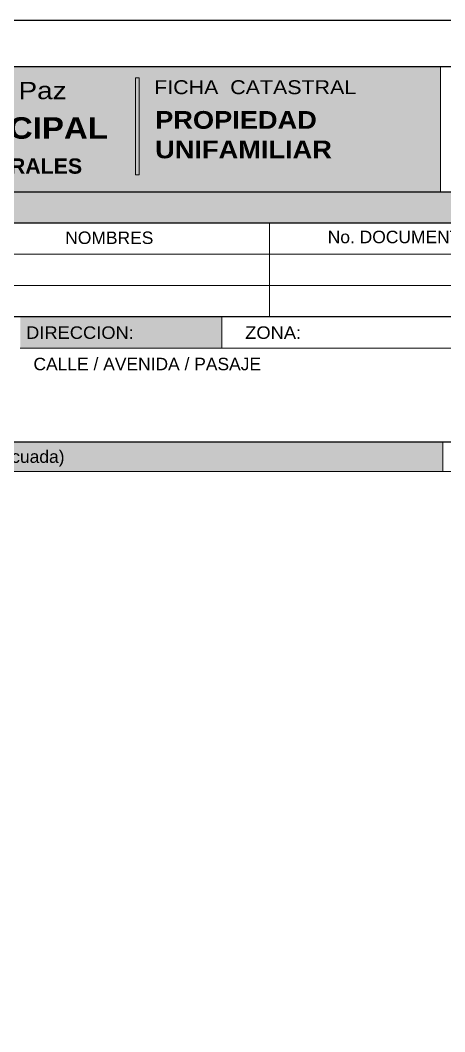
# Model space of a CAD drawing. Header units: inches. Extents: x 13.1 to 77.9, y 9.9 to 37.9.
# Drawn here: x 21.68 to 26.58, y 26.19 to 37.85 of the extents above; entities that cross this region are included whole.
import ezdxf

# ---------------------------------------------------------------- set-up
doc = ezdxf.new("R2010")
doc.units = ezdxf.units.IN
doc.header["$MEASUREMENT"] = 0
for name, color, linetype, lineweight in [('F_H', 253, 'Continuous', 13), ('F_NUEVA', 43, 'Continuous', 25), ('F_TEXT', 250, 'Continuous', 13), ('F_TEXTONUEVO', 250, 'Continuous', 13)]:
    doc.layers.add(name, color=color, linetype=linetype, lineweight=lineweight)
doc.layers.add('F_Layer01', color=7, linetype='Continuous')
doc.styles.add('ARIAL', font='arial.ttf', dxfattribs={"height": 0.2})

msp = doc.modelspace()

# ---------------------------------------------------------------- hatches: boundary and pattern name
at = {"layer": 'F_H'}
for points in [[(29.557, 35.513), (29.557, 35.874), (14.157, 35.874), (14.157, 35.513)], [(21.682, 34.43), (21.682, 34.069), (24.007, 34.069), (24.007, 34.43)], [(26.557, 32.991), (14.157, 32.991), (14.157, 32.648), (26.557, 32.648)]]:
    msp.add_hatch(color=256, dxfattribs=at).paths.add_polyline_path(points)
at = {"layer": 'F_Layer01', "true_color": 0x6eb1b7}
h = msp.add_hatch(color=143, dxfattribs=at)
h.dxf.hatch_style = 2
h.paths.add_polyline_path([(26.533, 35.874), (14.157, 35.874), (14.157, 37.313), (26.533, 37.313)])
at = {"layer": 'F_Layer01', "true_color": 0x201815}
h = msp.add_hatch(color=250, dxfattribs=at)
h.dxf.hatch_style = 2
h.paths.add_polyline_path([(23.056, 36.07), (23.012, 36.07), (23.012, 37.188), (23.056, 37.188)])

# ---------------------------------------------------------------- linework, layer by layer
at = {"layer": 'Defpoints', "color": 2}
msp.add_lwpolyline([(34.665, 37.852), (34.665, 9.852), (13.065, 9.852), (13.065, 37.852)], close=True, dxfattribs=at)
at = {"layer": 'F_Layer01', "lineweight": 0}
for points in [[(26.533, 35.874), (14.157, 35.874), (14.157, 37.313), (26.533, 37.313), (26.533, 35.874)], [(23.056, 36.07), (23.012, 36.07), (23.012, 37.188), (23.056, 37.188), (23.056, 36.07)]]:
    msp.add_lwpolyline(points, dxfattribs=at)
at = {"layer": 'F_NUEVA', "color": 7}
for p, q in [((34.157, 37.313), (14.157, 37.313)), ((14.157, 35.874), (29.557, 35.874)), ((29.557, 35.513), (14.157, 35.513)), ((29.557, 34.43), (14.157, 34.43)), ((14.157, 32.991), (34.157, 32.991))]:
    msp.add_line(p, q, dxfattribs=at)
at = {"layer": 'F_TEXTONUEVO', "color": 7}
for p, q in [((24.557, 35.513), (24.557, 34.43)), ((34.157, 35.152), (14.157, 35.152)), ((34.157, 34.791), (14.157, 34.791)), ((24.007, 34.43), (24.007, 34.069)), ((34.157, 34.069), (21.682, 34.069)), ((26.557, 32.991), (26.557, 32.648)), ((14.157, 32.648), (29.557, 32.648))]:
    msp.add_line(p, q, dxfattribs=at)

# ---------------------------------------------------------------- texts
at = {"attachment_point": 1, "style": 'ARIAL'}
for s, width, insert, char_height in [('{\\fArial|b1|i0|c0|p34;\\W1.1;PROPIEDAD \\PUNIFAMILIAR}', 3.14976, (23.239, 36.804), 0.20418), ('{\\fArial|b1|i0|c0|p34;\\W1.1;AUTORIDAD CATASTRAL MUNICIPAL}', 7.12773, (15.749, 36.733), 0.24809), ('{\\fArial|b1|i0|c0|p34;UNIDAD DE REGISTRO Y SERVICIOS CATASTRALES}', 6.79602, (16.137, 36.258), 0.1761)]:
    msp.add_mtext_dynamic_manual_height_columns(s, width=width, gutter_width=8.5, heights=[0], dxfattribs=dict(at, insert=insert, char_height=char_height))
at = {"layer": 'F_TEXT', "color": 7, "style": 'ARIAL'}
for s, height, width, p in [('Gobierno Autónomo Municipal de La Paz', 0.2, 1.15, (16.359, 36.941)), ('DIRECCION:', 0.1439, 1.05, (21.75, 34.177)), ('ZONA:', 0.1439, 1.05, (24.278, 34.177))]:
    msp.add_text(s, height=height, dxfattribs=dict(at, width=width)).set_placement(p)
at = {"layer": 'F_TEXT', "color": 255, "style": 'ARIAL', "width": 1.1}
msp.add_text('FICHA  CATASTRAL', height=0.16061, dxfattribs=at).set_placement((23.228, 36.999))
at = {"layer": 'F_TEXT', "color": 7, "style": 'ARIAL'}
for s, height, p in [('NOMBRES', 0.1439, (22.202, 35.271)), ('No. DOCUMENTO', 0.14393, (25.23, 35.28)), ('CALLE / AVENIDA / PASAJE', 0.14393, (21.835, 33.815)), ('(Si es necesario adjuntar plano a escala adecuada)', 0.14393, (17.611, 32.747))]:
    msp.add_text(s, height=height, dxfattribs=at).set_placement(p)

doc.saveas('drawing.dxf')
